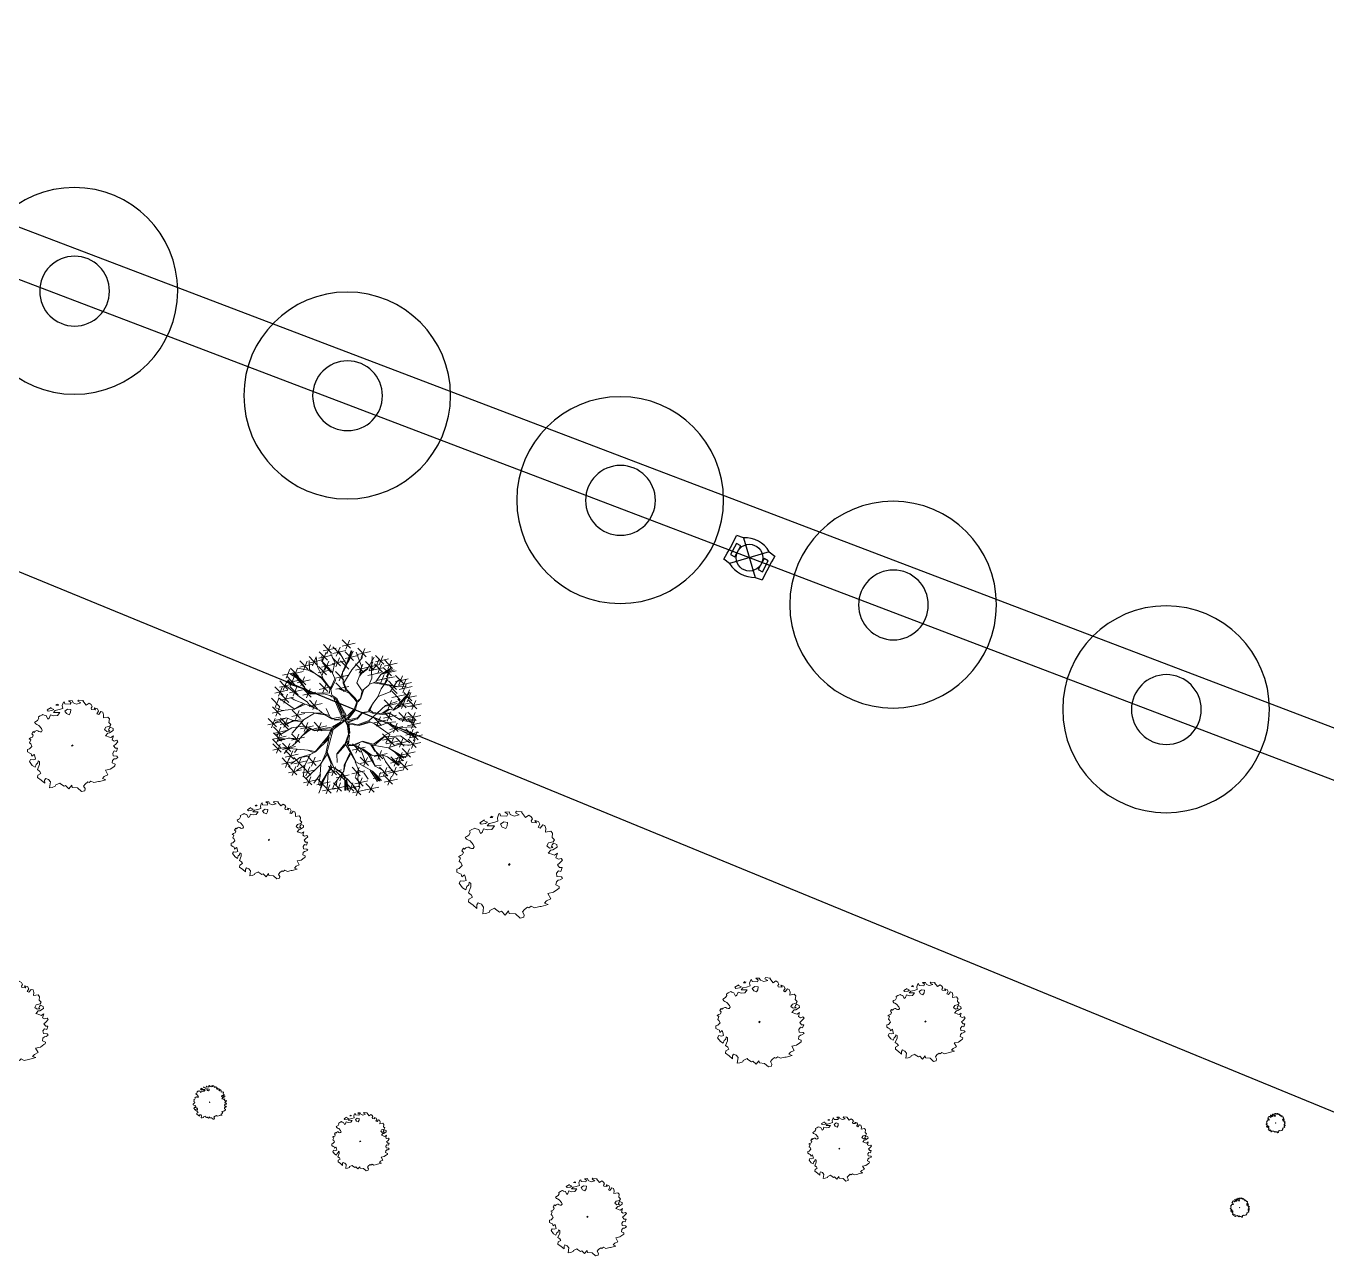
# Model space of a CAD drawing. Extents: x 2080 to 102394, y 2071 to 93424.
# Drawn here: x 80620 to 82219, y 80577 to 82092 of the extents above; entities that cross this region are included whole.
import ezdxf

# ---------------------------------------------------------------- set-up
doc = ezdxf.new("R2010")
doc.units = 0
doc.header["$LTSCALE"] = 20
doc.header["$MEASUREMENT"] = 0
for name, color, linetype in [('ELEC', 11, 'Continuous'), ('PLANTS', 3, 'Continuous'), ('proposed tree', 3, 'Continuous')]:
    doc.layers.add(name, color=color, linetype=linetype)
for name, color, linetype, lineweight in [('Mango tree', 96, 'Continuous', 5), ('NEEM TREE', 84, 'Continuous', 5), ('sappotta', 114, 'Continuous', 5), ('tree', 60, 'Continuous', 0)]:
    doc.layers.add(name, color=color, linetype=linetype, lineweight=lineweight)
doc.layers.add('patta duplicate', color=230, linetype='Continuous', plot=False)

# ---------------------------------------------------------------- blocks, each defined once
blk = doc.blocks.new('NEEM')
at = {"layer": 'sappotta', "linetype": 'Continuous'}
for p, q in [((0.003, 1.132), (-0.083, 1.127)), ((-0.083, 1.127), (-0.023, 1.083)), ((0.03, 1.077), (0.003, 1.132)), ((0.162, 1.144), (0.142, 1.112)), ((0.142, 1.112), (0.216, 1.072)), ((0.283, 1.13), (0.162, 1.144)), ((0.267, 1.123), (0.283, 1.13)), ((0.351, 1.016), (0.267, 1.123)), ((-0.517, 0.963), (-0.614, 0.901)), ((-0.614, 0.901), (-0.589, 0.87)), ((-0.589, 0.87), (-0.494, 0.884)), ((-0.521, 0.945), (-0.521, 0.945)), ((-0.449, 0.913), (-0.521, 0.945)), ((-0.494, 0.884), (-0.449, 0.913)), ((-0.415, 0.884), (-0.459, 0.839)), ((-0.459, 0.839), (-0.303, 0.837)), ((-0.32, 0.906), (-0.415, 0.884)), ((-0.359, 1.043), (-0.396, 1.016)), ((-0.396, 1.016), (-0.345, 1.011)), ((-0.303, 0.837), (-0.361, 0.762)), ((-0.345, 1.011), (-0.34, 1.039)), ((-0.23, 0.935), (-0.32, 0.906)), ((-0.213, 1.092), (-0.242, 1.007)), ((-0.242, 1.007), (-0.23, 0.935)), ((-0.191, 1.099), (-0.213, 1.092)), ((-0.177, 1.048), (-0.191, 1.099)), ((-0.043, 1.039), (-0.177, 1.048)), ((-0.108, 0.922), (-0.177, 0.872)), ((-0.177, 0.872), (-0.139, 0.809)), ((-0.027, 0.908), (-0.108, 0.922)), ((-0.067, 0.78), (-0.034, 0.839)), ((-0.023, 1.083), (-0.043, 1.039)), ((-0.034, 0.839), (-0.027, 0.908)), ((0.114, 1.043), (0.03, 1.077)), ((0.216, 1.072), (0.114, 1.043)), ((0.421, 1.063), (0.351, 1.016)), ((0.473, 1.03), (0.421, 1.063)), ((0.472, 0.942), (0.501, 0.982)), ((0.483, 0.908), (0.472, 0.942)), ((0.501, 0.982), (0.473, 1.03)), ((0.581, 0.9), (0.483, 0.908)), ((0.551, 0.95), (0.581, 0.9)), ((0.627, 0.928), (0.551, 0.95)), ((0.616, 0.806), (0.654, 0.87)), ((0.654, 0.87), (0.627, 0.928)), ((0.715, 0.86), (0.66, 0.788)), ((0.762, 0.844), (0.715, 0.86)), ((0.783, 0.779), (0.762, 0.844)), ((-0.892, 0.613), (-0.923, 0.594)), ((-0.923, 0.594), (-0.895, 0.555)), ((-0.895, 0.555), (-0.868, 0.54)), ((-0.85, 0.638), (-0.892, 0.613)), ((-0.818, 0.692), (-0.85, 0.638)), ((-0.783, 0.757), (-0.83, 0.729)), ((-0.83, 0.729), (-0.826, 0.714)), ((-0.826, 0.714), (-0.818, 0.692)), ((-0.749, 0.774), (-0.783, 0.757)), ((-0.717, 0.789), (-0.749, 0.774)), ((-0.689, 0.772), (-0.717, 0.789)), ((-0.638, 0.758), (-0.689, 0.772)), ((-0.598, 0.672), (-0.638, 0.758)), ((-0.562, 0.699), (-0.598, 0.672)), ((-0.533, 0.776), (-0.562, 0.699)), ((-0.452, 0.75), (-0.533, 0.776)), ((-0.361, 0.762), (-0.452, 0.75)), ((-0.139, 0.809), (-0.067, 0.78)), ((0.66, 0.788), (0.616, 0.806)), ((0.776, 0.704), (0.783, 0.779)), ((0.888, 0.723), (0.776, 0.704)), ((0.924, 0.679), (0.888, 0.723)), ((0.913, 0.591), (0.924, 0.679)), ((0.964, 0.541), (0.913, 0.591)), ((-0.96, 0.366), (-0.994, 0.31)), ((-0.994, 0.31), (-0.961, 0.275)), ((-0.935, 0.345), (-0.96, 0.366)), ((-0.908, 0.372), (-0.935, 0.345)), ((-0.87, 0.389), (-0.908, 0.372)), ((-0.846, 0.386), (-0.87, 0.389)), ((-0.868, 0.54), (-0.818, 0.517)), ((-0.821, 0.367), (-0.846, 0.386)), ((-0.788, 0.359), (-0.821, 0.367)), ((-0.818, 0.517), (-0.752, 0.44)), ((-0.757, 0.361), (-0.788, 0.359)), ((-0.735, 0.394), (-0.757, 0.361)), ((-0.752, 0.44), (-0.735, 0.394)), ((0.804, 0.415), (0.84, 0.475)), ((0.86, 0.367), (0.804, 0.415)), ((0.829, 0.259), (0.888, 0.326)), ((0.84, 0.475), (0.934, 0.5)), ((0.933, 0.378), (0.86, 0.367)), ((0.888, 0.326), (0.93, 0.332)), ((0.917, 0.437), (0.904, 0.404)), ((0.904, 0.404), (0.933, 0.378)), ((0.942, 0.471), (0.917, 0.437)), ((0.93, 0.332), (1.018, 0.389)), ((0.934, 0.5), (0.964, 0.541)), ((1.014, 0.439), (0.942, 0.471)), ((1.018, 0.389), (1.014, 0.439)), ((-1.023, 0.208), (-1.062, 0.182)), ((-1.062, 0.182), (-1.02, 0.162)), ((-1.02, 0.162), (-1.049, 0.084)), ((-1.049, 0.084), (-1.017, 0.059)), ((-0.978, 0.229), (-1.023, 0.208)), ((-1.017, 0.059), (-0.991, -0.002)), ((-0.961, 0.275), (-0.978, 0.229)), ((0.02, 0.041), (-0.009, 0.024)), ((-0.009, 0.024), (0, 0)), ((0, 0), (0.014, 0.011)), ((0.014, 0.011), (0.027, 0.031)), ((0.838, 0.262), (0.829, 0.259)), ((0.931, 0.228), (0.838, 0.262)), ((0.962, 0.217), (0.931, 0.228)), ((1.025, 0.259), (0.962, 0.217)), ((0.996, 0.16), (1.025, 0.259)), ((1.046, 0.129), (0.996, 0.16)), ((1.029, 0.011), (1.074, 0.049)), ((1.074, -0.047), (1.029, 0.011)), ((1.109, 0.149), (1.046, 0.129)), ((1.074, 0.049), (1.137, 0.114)), ((1.137, 0.114), (1.109, 0.149)), ((-1.097, -0.077), (-1.098, -0.14)), ((-1.098, -0.14), (-1.044, -0.173)), ((-1.048, -0.062), (-1.097, -0.077)), ((-0.991, -0.002), (-1.048, -0.062)), ((-1.044, -0.173), (-1.007, -0.185)), ((-1.007, -0.185), (-0.992, -0.244)), ((-0.992, -0.244), (-0.937, -0.198)), ((-0.937, -0.198), (-0.93, -0.213)), ((-0.93, -0.213), (-0.902, -0.318)), ((1.007, -0.166), (1.046, -0.114)), ((1.016, -0.234), (1.007, -0.166)), ((1.11, -0.243), (1.016, -0.234)), ((1.046, -0.114), (1.1, -0.129)), ((1.129, -0.047), (1.074, -0.047)), ((1.083, -0.306), (1.137, -0.273)), ((1.1, -0.129), (1.129, -0.047)), ((1.137, -0.273), (1.11, -0.243)), ((-1.025, -0.325), (-1.052, -0.378)), ((-1.052, -0.378), (-0.982, -0.471)), ((-0.953, -0.336), (-1.025, -0.325)), ((-0.982, -0.471), (-0.91, -0.516)), ((-0.902, -0.318), (-0.953, -0.336)), ((-0.91, -0.516), (-0.888, -0.446)), ((-0.888, -0.446), (-0.848, -0.411)), ((-0.803, -0.452), (-0.853, -0.576)), ((-0.848, -0.411), (-0.837, -0.355)), ((-0.837, -0.355), (-0.803, -0.383)), ((-0.803, -0.383), (-0.803, -0.452)), ((0.943, -0.565), (1.032, -0.503)), ((0.992, -0.411), (1.004, -0.349)), ((1.066, -0.443), (0.992, -0.411)), ((1.004, -0.349), (1.045, -0.311)), ((1.032, -0.503), (1.061, -0.484)), ((1.045, -0.311), (1.083, -0.306)), ((1.061, -0.484), (1.066, -0.443)), ((-0.853, -0.576), (-0.797, -0.619)), ((-0.844, -0.71), (-0.852, -0.77)), ((-0.852, -0.77), (-0.758, -0.838)), ((-0.766, -0.668), (-0.844, -0.71)), ((-0.797, -0.619), (-0.766, -0.668)), ((-0.676, -0.836), (-0.649, -0.791)), ((-0.649, -0.791), (-0.582, -0.82)), ((-0.582, -0.82), (-0.534, -0.881)), ((0.751, -0.797), (0.797, -0.747)), ((0.834, -0.828), (0.751, -0.797)), ((0.797, -0.747), (0.887, -0.704)), ((0.826, -0.591), (0.943, -0.565)), ((0.887, -0.704), (0.826, -0.591)), ((-0.758, -0.838), (-0.675, -0.912)), ((-0.675, -0.912), (-0.676, -0.836)), ((-0.534, -0.881), (-0.554, -1.025)), ((-0.554, -1.025), (-0.486, -1.015)), ((-0.486, -1.015), (-0.413, -0.988)), ((-0.413, -0.988), (-0.401, -0.955)), ((-0.401, -0.955), (-0.302, -0.907)), ((-0.302, -0.907), (-0.286, -0.926)), ((-0.286, -0.926), (-0.197, -0.986)), ((-0.197, -0.986), (-0.157, -0.969)), ((-0.157, -0.969), (-0.078, -1.049)), ((-0.078, -1.049), (-0.006, -0.96)), ((-0.006, -0.96), (0.006, -1.017)), ((0.006, -1.017), (0.139, -1.026)), ((0.139, -1.026), (0.236, -1.115)), ((0.236, -1.115), (0.314, -1.096)), ((0.287, -0.982), (0.327, -0.932)), ((0.324, -1.046), (0.287, -0.982)), ((0.314, -1.096), (0.324, -1.046)), ((0.327, -0.932), (0.391, -0.879)), ((0.391, -0.879), (0.423, -0.897)), ((0.423, -0.897), (0.47, -0.86)), ((0.47, -0.86), (0.543, -0.896)), ((0.543, -0.896), (0.652, -0.871)), ((0.652, -0.871), (0.68, -0.867)), ((0.68, -0.867), (0.834, -0.828))]:
    blk.add_line(p, q, dxfattribs=at)
blk = doc.blocks.new('TREE')
at = {"layer": 'tree', "linetype": 'ByBlock'}
for p, q in [((-0.329, 0.492), (-0.314, 0.599)), ((-0.306, 0.575), (-0.22, 0.6)), ((-0.273, 0.545), (-0.259, 0.653)), ((-0.207, 0.433), (-0.217, 0.605)), ((-0.205, 0.66), (-0.11, 0.584)), ((-0.205, 0.617), (-0.119, 0.642)), ((-0.191, 0.507), (-0.177, 0.615)), ((-0.172, 0.588), (-0.158, 0.695)), ((-0.135, 0.66), (-0.04, 0.584)), ((-0.135, 0.617), (-0.049, 0.642)), ((-0.103, 0.588), (-0.088, 0.695)), ((-0.089, 0.461), (-0.087, 0.635)), ((-0.063, 0.631), (0.032, 0.555)), ((-0.063, 0.588), (0.023, 0.613)), ((-0.055, 0.643), (-0.052, 0.59)), ((-0.047, 0.644), (-0.047, 0.611)), ((-0.042, 0.6), (-0.035, 0.643)), ((-0.005, 0.464), (-0.042, 0.6)), ((-0.033, 0.707), (0.062, 0.63)), ((-0.033, 0.664), (0.053, 0.689)), ((-0.03, 0.559), (-0.016, 0.666)), ((0.017, 0.613), (0.103, 0.638)), ((0.018, 0.656), (0.113, 0.579)), ((0.029, 0.592), (0.023, 0.645)), ((0.035, 0.641), (0.033, 0.588)), ((0.044, 0.637), (0.039, 0.586)), ((0.05, 0.583), (0.064, 0.691)), ((0.15, 0.552), (0.105, 0.639)), ((0.123, 0.629), (0.219, 0.552)), ((0.123, 0.586), (0.209, 0.611)), ((0.156, 0.556), (0.17, 0.664)), ((0.163, 0.545), (0.224, 0.6)), ((0.238, 0.515), (0.252, 0.622)), ((-0.47, 0.529), (-0.375, 0.452)), ((-0.47, 0.486), (-0.384, 0.511)), ((-0.468, 0.369), (-0.453, 0.476)), ((-0.437, 0.456), (-0.423, 0.564)), ((-0.314, 0.437), (-0.412, 0.488)), ((-0.314, 0.437), (-0.398, 0.504)), ((-0.365, 0.37), (-0.351, 0.477)), ((-0.362, 0.522), (-0.276, 0.546)), ((-0.361, 0.564), (-0.266, 0.488)), ((-0.29, 0.511), (-0.303, 0.57)), ((-0.206, 0.427), (-0.29, 0.511)), ((-0.224, 0.58), (-0.128, 0.503)), ((-0.224, 0.537), (-0.138, 0.562)), ((-0.14, 0.483), (-0.144, 0.522)), ((-0.112, 0.385), (-0.14, 0.483)), ((-0.118, 0.513), (-0.032, 0.538)), ((-0.117, 0.556), (-0.022, 0.479)), ((-0.085, 0.483), (-0.071, 0.591)), ((-0.052, 0.59), (-0.011, 0.48)), ((-0.026, 0.376), (-0.012, 0.483)), ((-0.003, 0.515), (0.083, 0.54)), ((-0.002, 0.558), (0.093, 0.481)), ((0.001, 0.473), (0.029, 0.592)), ((0.039, 0.586), (0.006, 0.477)), ((0.03, 0.485), (0.044, 0.593)), ((0.177, 0.413), (0.15, 0.552)), ((0.169, 0.409), (0.163, 0.545)), ((0.181, 0.406), (0.226, 0.503)), ((0.205, 0.587), (0.301, 0.511)), ((0.205, 0.544), (0.291, 0.569)), ((0.221, 0.392), (0.235, 0.5)), ((0.226, 0.503), (0.287, 0.569)), ((0.265, 0.373), (0.282, 0.487)), ((0.274, 0.368), (0.285, 0.482)), ((0.279, 0.402), (0.293, 0.509)), ((0.282, 0.487), (0.332, 0.535)), ((0.297, 0.5), (0.383, 0.525)), ((0.298, 0.543), (0.393, 0.466)), ((0.33, 0.47), (0.344, 0.578)), ((0.357, 0.405), (0.397, 0.482)), ((0.373, 0.553), (0.468, 0.477)), ((0.373, 0.511), (0.459, 0.535)), ((0.405, 0.481), (0.42, 0.589)), ((0.442, 0.399), (0.456, 0.507)), ((0.547, 0.373), (0.561, 0.48)), ((-0.591, 0.277), (-0.577, 0.385)), ((-0.561, 0.308), (-0.547, 0.415)), ((-0.543, 0.367), (-0.457, 0.391)), ((-0.542, 0.409), (-0.447, 0.333)), ((-0.449, 0.308), (-0.531, 0.364)), ((-0.48, 0.328), (-0.524, 0.371)), ((-0.475, 0.329), (-0.514, 0.378)), ((-0.51, 0.337), (-0.496, 0.444)), ((-0.501, 0.398), (-0.415, 0.423)), ((-0.5, 0.441), (-0.405, 0.364)), ((-0.452, 0.377), (-0.492, 0.415)), ((-0.354, 0.341), (-0.452, 0.377)), ((-0.398, 0.399), (-0.312, 0.424)), ((-0.397, 0.442), (-0.302, 0.366)), ((-0.388, 0.355), (-0.374, 0.462)), ((-0.295, 0.373), (-0.384, 0.406)), ((-0.295, 0.371), (-0.314, 0.437)), ((-0.252, 0.302), (-0.298, 0.373)), ((-0.233, 0.303), (-0.295, 0.371)), ((-0.274, 0.404), (-0.179, 0.328)), ((-0.274, 0.361), (-0.188, 0.386)), ((-0.241, 0.332), (-0.227, 0.439)), ((-0.12, 0.397), (-0.213, 0.432)), ((-0.108, 0.377), (-0.206, 0.427)), ((-0.123, 0.268), (-0.192, 0.36)), ((-0.075, 0.245), (-0.108, 0.377)), ((-0.095, 0.334), (-0.081, 0.379)), ((-0.081, 0.379), (-0.089, 0.461)), ((-0.073, 0.265), (-0.058, 0.372)), ((-0.059, 0.448), (0.036, 0.372)), ((-0.059, 0.406), (0.027, 0.43)), ((-0.009, 0.399), (-0.005, 0.464)), ((0.069, 0.306), (-0.009, 0.399)), ((0, 0.398), (0.001, 0.473)), ((0.07, 0.32), (0, 0.398)), ((0.075, 0.363), (0.171, 0.286)), ((0.108, 0.29), (0.122, 0.398)), ((0.141, 0.293), (0.169, 0.409)), ((0.143, 0.282), (0.177, 0.413)), ((0.188, 0.422), (0.274, 0.447)), ((0.189, 0.465), (0.284, 0.388)), ((0.235, 0.3), (0.267, 0.359)), ((0.246, 0.432), (0.332, 0.456)), ((0.247, 0.474), (0.342, 0.398)), ((0.267, 0.359), (0.357, 0.405)), ((0.331, 0.373), (0.417, 0.398)), ((0.332, 0.416), (0.427, 0.34)), ((0.364, 0.344), (0.378, 0.451)), ((0.387, 0.266), (0.402, 0.373)), ((0.409, 0.429), (0.495, 0.453)), ((0.41, 0.471), (0.505, 0.395)), ((0.411, 0.316), (0.458, 0.439)), ((0.412, 0.313), (0.536, 0.357)), ((0.477, 0.283), (0.491, 0.39)), ((0.514, 0.402), (0.6, 0.427)), ((0.515, 0.445), (0.61, 0.369)), ((-0.641, 0.132), (-0.626, 0.239)), ((-0.624, 0.307), (-0.538, 0.332)), ((-0.623, 0.35), (-0.528, 0.273)), ((-0.509, 0.25), (-0.584, 0.249)), ((-0.568, 0.149), (-0.554, 0.256)), ((-0.565, 0.242), (-0.479, 0.267)), ((-0.564, 0.285), (-0.469, 0.209)), ((-0.478, 0.18), (-0.563, 0.306)), ((-0.532, 0.213), (-0.518, 0.32)), ((-0.476, 0.233), (-0.509, 0.25)), ((-0.39, 0.223), (-0.449, 0.308)), ((-0.447, 0.273), (-0.351, 0.196)), ((-0.447, 0.23), (-0.361, 0.255)), ((-0.407, 0.225), (-0.445, 0.305)), ((-0.414, 0.2), (-0.4, 0.308)), ((-0.235, 0.3), (-0.39, 0.307)), ((-0.284, 0.274), (-0.354, 0.341)), ((-0.312, 0.273), (-0.217, 0.196)), ((-0.312, 0.23), (-0.227, 0.255)), ((-0.26, 0.236), (-0.284, 0.274)), ((-0.28, 0.2), (-0.265, 0.308)), ((-0.122, 0.26), (-0.233, 0.303)), ((-0.08, 0.211), (-0.122, 0.263)), ((-0.075, 0.181), (-0.122, 0.26)), ((-0.106, 0.295), (-0.02, 0.319)), ((-0.105, 0.337), (-0.01, 0.261)), ((-0.083, 0.292), (-0.09, 0.349)), ((-0.077, 0.189), (-0.075, 0.245)), ((0.092, 0.251), (0.069, 0.306)), ((0.106, 0.27), (0.07, 0.32)), ((0.075, 0.32), (0.161, 0.345)), ((0.097, 0.224), (0.092, 0.251)), ((0.106, 0.267), (0.141, 0.293)), ((0.106, 0.239), (0.143, 0.282)), ((0.111, 0.187), (0.106, 0.239)), ((0.146, 0.28), (0.235, 0.3)), ((0.233, 0.311), (0.147, 0.288)), ((0.171, 0.245), (0.266, 0.168)), ((0.203, 0.172), (0.217, 0.28)), ((0.249, 0.312), (0.344, 0.236)), ((0.249, 0.269), (0.335, 0.294)), ((0.258, 0.229), (0.331, 0.294)), ((0.264, 0.224), (0.401, 0.242)), ((0.282, 0.24), (0.296, 0.347)), ((0.331, 0.294), (0.411, 0.316)), ((0.343, 0.291), (0.426, 0.31)), ((0.401, 0.242), (0.545, 0.235)), ((0.426, 0.31), (0.537, 0.349)), ((0.542, 0.338), (0.432, 0.308)), ((0.444, 0.355), (0.539, 0.278)), ((0.444, 0.312), (0.53, 0.337)), ((0.451, 0.141), (0.465, 0.248)), ((0.482, 0.194), (0.552, 0.312)), ((0.543, 0.287), (0.638, 0.21)), ((0.543, 0.244), (0.629, 0.269)), ((0.545, 0.235), (0.583, 0.261)), ((0.576, 0.214), (0.59, 0.322)), ((-0.674, 0.161), (-0.588, 0.186)), ((-0.673, 0.204), (-0.578, 0.127)), ((-0.663, 0.037), (-0.649, 0.145)), ((-0.52, 0.114), (-0.622, 0.141)), ((-0.602, 0.121), (-0.507, 0.045)), ((-0.601, 0.221), (-0.506, 0.145)), ((-0.601, 0.179), (-0.515, 0.203)), ((-0.57, 0.049), (-0.556, 0.156)), ((-0.481, 0.182), (-0.517, 0.182)), ((-0.422, 0.097), (-0.478, 0.18)), ((-0.395, 0.219), (-0.476, 0.233)), ((-0.299, 0.218), (-0.39, 0.223)), ((-0.26, 0.197), (-0.339, 0.217)), ((-0.262, 0.214), (-0.299, 0.218)), ((-0.248, 0.16), (-0.262, 0.214)), ((-0.243, 0.166), (-0.26, 0.236)), ((-0.156, 0.05), (-0.248, 0.16)), ((-0.128, 0.063), (-0.243, 0.166)), ((-0.236, 0.178), (-0.14, 0.101)), ((-0.236, 0.135), (-0.15, 0.16)), ((-0.141, 0.058), (-0.223, 0.145)), ((-0.203, 0.106), (-0.189, 0.213)), ((-0.062, 0.105), (-0.077, 0.189)), ((-0.055, 0.145), (-0.076, 0.201)), ((-0.061, 0.128), (-0.023, 0.204)), ((-0.056, 0.1), (-0.061, 0.128)), ((0.002, 0.037), (0.098, 0.216)), ((0.016, 0.04), (0.088, 0.177)), ((0.088, 0.177), (0.038, 0.06)), ((0.099, 0.176), (0.043, 0.047)), ((0.044, 0.025), (0.111, 0.187)), ((0.098, 0.216), (0.099, 0.176)), ((0.219, 0.164), (0.188, 0.228)), ((0.188, 0.228), (0.219, 0.13)), ((0.21, 0.064), (0.221, 0.147)), ((0.217, 0.054), (0.23, 0.163)), ((0.219, 0.161), (0.256, 0.226)), ((0.23, 0.163), (0.264, 0.224)), ((0.311, 0.048), (0.336, 0.133)), ((0.336, 0.133), (0.424, 0.159)), ((0.403, 0.15), (0.428, 0.151)), ((0.418, 0.213), (0.513, 0.137)), ((0.418, 0.17), (0.504, 0.195)), ((0.424, 0.159), (0.482, 0.194)), ((0.424, 0.159), (0.503, 0.136)), ((0.428, 0.151), (0.498, 0.132)), ((0.492, 0.113), (0.578, 0.138)), ((0.493, 0.156), (0.588, 0.079)), ((0.503, 0.136), (0.618, 0.152)), ((0.507, 0.097), (0.612, 0.171)), ((0.525, 0.083), (0.539, 0.191)), ((0.624, 0.045), (0.638, 0.152)), ((-0.696, 0.067), (-0.61, 0.091)), ((-0.695, 0.109), (-0.6, 0.033)), ((-0.551, 0.034), (-0.643, -0.019)), ((-0.554, 0.036), (-0.634, 0.064)), ((-0.617, 0.009), (-0.522, -0.068)), ((-0.603, 0.078), (-0.517, 0.103)), ((-0.585, -0.064), (-0.571, 0.044)), ((-0.443, 0.057), (-0.551, 0.034)), ((-0.459, 0.055), (-0.523, 0.114)), ((-0.444, 0.06), (-0.52, 0.114)), ((-0.518, 0.024), (-0.423, -0.053)), ((-0.518, -0.019), (-0.433, 0.006)), ((-0.486, -0.048), (-0.471, 0.059)), ((-0.4, 0.037), (-0.443, 0.057)), ((-0.41, 0.046), (-0.425, 0.1)), ((-0.393, 0.041), (-0.422, 0.097)), ((-0.207, 0.033), (-0.4, 0.037)), ((-0.228, 0.012), (-0.389, 0.033)), ((-0.21, 0.018), (-0.329, -0.041)), ((-0.132, 0.037), (-0.324, -0.049)), ((-0.214, 0.023), (-0.282, 0.029)), ((-0.201, 0.034), (-0.21, 0.018)), ((-0.127, 0.055), (-0.201, 0.034)), ((-0.126, 0.049), (-0.197, 0.023)), ((0, 0), (-0.132, 0.037)), ((0, 0), (-0.126, 0.049)), ((-0.038, 0.025), (-0.118, 0.056)), ((-0.042, 0.069), (-0.062, 0.105)), ((-0.013, 0.029), (-0.058, 0.078)), ((0.006, 0.047), (-0.056, 0.1)), ((-0.003, 0.034), (-0.042, 0.069)), ((-0.005, 0.03), (-0.038, 0.025)), ((0, 0.003), (-0.026, -0.046)), ((-0.019, 0.017), (-0.002, 0.014)), ((0, 0.003), (-0.014, -0.047)), ((0.04, 0.032), (-0.005, 0.03)), ((-0.002, 0.014), (0.04, 0.032)), ((0, 0), (0.044, 0.025)), ((0, 0), (0.091, -0.073)), ((0, 0), (0.139, -0.009)), ((0.043, 0.047), (0.016, 0.04)), ((0.046, 0.011), (0.134, 0.001)), ((0.134, 0.001), (0.198, 0.023)), ((0.139, -0.009), (0.204, 0.018)), ((0.198, 0.023), (0.21, 0.064)), ((0.204, 0.018), (0.217, 0.054)), ((0.208, 0.013), (0.249, 0.015)), ((0.214, 0.023), (0.246, 0.017)), ((0.246, 0.017), (0.311, 0.048)), ((0.249, 0.015), (0.323, 0.041)), ((0.317, 0.046), (0.389, 0.033)), ((0.389, 0.033), (0.456, 0.05)), ((0.394, 0.036), (0.45, 0.001)), ((0.539, -0.18), (0.432, 0.012)), ((0.45, 0.001), (0.533, 0.007)), ((0.453, 0.094), (0.548, 0.017)), ((0.456, 0.05), (0.507, 0.095)), ((0.466, 0.002), (0.561, -0.075)), ((0.496, 0.109), (0.591, 0.032)), ((0.507, 0.095), (0.572, 0.089)), ((0.525, 0.036), (0.611, 0.061)), ((0.533, 0.007), (0.64, -0.062)), ((0.536, 0.007), (0.638, -0.031)), ((0.558, 0.007), (0.572, 0.114)), ((0.572, 0.089), (0.628, 0.107)), ((0.582, -0.077), (0.597, 0.031)), ((0.591, 0.075), (0.677, 0.099)), ((0.592, 0.117), (0.687, 0.041)), ((0.61, -0.014), (0.696, 0.011)), ((0.611, 0.029), (0.706, -0.047)), ((0.643, -0.043), (0.657, 0.064)), ((-0.682, -0.055), (-0.587, -0.131)), ((-0.682, -0.098), (-0.597, -0.073)), ((-0.65, -0.127), (-0.635, -0.02)), ((-0.454, -0.073), (-0.64, -0.051)), ((-0.618, -0.034), (-0.532, -0.009)), ((-0.454, -0.076), (-0.529, -0.128)), ((-0.334, -0.044), (-0.454, -0.076)), ((-0.342, -0.062), (-0.452, -0.073)), ((-0.324, -0.049), (-0.4, -0.184)), ((-0.329, -0.041), (-0.387, -0.146)), ((-0.078, -0.099), (-0.163, -0.13)), ((-0.069, -0.103), (-0.158, -0.138)), ((-0.149, -0.159), (-0.079, -0.113)), ((-0.026, -0.046), (-0.078, -0.099)), ((-0.014, -0.047), (-0.069, -0.103)), ((0.004, -0.038), (-0.063, -0.105)), ((0.079, -0.072), (-0.003, -0.031)), ((-0.003, -0.05), (0.044, -0.129)), ((0, -0.016), (0.079, -0.072)), ((0.007, -0.04), (0.046, -0.126)), ((0.022, -0.012), (0.134, -0.013)), ((0.129, -0.165), (0.041, -0.112)), ((0.078, -0.078), (0.151, -0.08)), ((0.091, -0.073), (0.155, -0.074)), ((0.151, -0.08), (0.196, -0.117)), ((0.155, -0.074), (0.169, -0.091)), ((0.169, -0.091), (0.199, -0.117)), ((0.199, -0.117), (0.211, -0.159)), ((0.2, -0.122), (0.28, -0.1)), ((0.291, -0.098), (0.201, -0.111)), ((0.28, -0.1), (0.361, -0.1)), ((0.355, -0.099), (0.432, -0.075)), ((0.361, -0.1), (0.461, -0.159)), ((0.432, -0.075), (0.535, -0.071)), ((0.451, -0.001), (0.547, -0.192)), ((0.466, -0.041), (0.552, -0.016)), ((0.488, -0.218), (0.503, -0.11)), ((0.498, -0.069), (0.584, -0.044)), ((0.499, -0.026), (0.594, -0.103)), ((0.514, -0.191), (0.529, -0.084)), ((0.55, -0.004), (0.645, -0.081)), ((0.55, -0.047), (0.636, -0.022)), ((0.634, -0.043), (0.557, -0.003)), ((0.595, -0.21), (0.609, -0.103)), ((-0.669, -0.223), (-0.583, -0.198)), ((-0.529, -0.128), (-0.626, -0.133)), ((-0.621, -0.164), (-0.525, -0.241)), ((-0.621, -0.207), (-0.535, -0.182)), ((-0.526, -0.13), (-0.611, -0.175)), ((-0.455, -0.168), (-0.611, -0.187)), ((-0.607, -0.197), (-0.556, -0.183)), ((-0.553, -0.188), (-0.605, -0.205)), ((-0.599, -0.312), (-0.585, -0.204)), ((-0.588, -0.237), (-0.574, -0.129)), ((-0.468, -0.173), (-0.583, -0.255)), ((-0.477, -0.172), (-0.553, -0.188)), ((-0.407, -0.172), (-0.477, -0.172)), ((-0.469, -0.176), (-0.374, -0.253)), ((-0.469, -0.219), (-0.384, -0.194)), ((-0.387, -0.146), (-0.455, -0.168)), ((-0.437, -0.248), (-0.422, -0.141)), ((-0.428, -0.333), (-0.414, -0.225)), ((-0.417, -0.165), (-0.398, -0.159)), ((-0.407, -0.172), (-0.4, -0.227)), ((-0.4, -0.184), (-0.39, -0.275)), ((-0.4, -0.227), (-0.395, -0.276)), ((-0.285, -0.131), (-0.347, -0.181)), ((-0.206, -0.219), (-0.325, -0.247)), ((-0.303, -0.243), (-0.21, -0.231)), ((-0.171, -0.129), (-0.285, -0.131)), ((-0.172, -0.14), (-0.282, -0.134)), ((-0.188, -0.191), (-0.235, -0.311)), ((-0.161, -0.155), (-0.227, -0.298)), ((-0.163, -0.13), (-0.188, -0.191)), ((-0.172, -0.262), (-0.086, -0.237)), ((-0.171, -0.219), (-0.076, -0.295)), ((-0.133, -0.136), (-0.161, -0.155)), ((-0.16, -0.164), (-0.132, -0.198)), ((-0.149, -0.159), (-0.133, -0.192)), ((-0.139, -0.291), (-0.125, -0.184)), ((-0.133, -0.192), (-0.055, -0.238)), ((-0.132, -0.198), (-0.107, -0.275)), ((-0.127, -0.208), (-0.055, -0.238)), ((-0.117, -0.218), (-0.106, -0.28)), ((-0.055, -0.238), (-0.018, -0.338)), ((0.044, -0.129), (0.133, -0.189)), ((0.046, -0.126), (0.13, -0.176)), ((0.13, -0.176), (0.158, -0.274)), ((0.132, -0.17), (0.336, -0.203)), ((0.14, -0.213), (0.235, -0.29)), ((0.14, -0.256), (0.226, -0.231)), ((0.145, -0.229), (0.153, -0.393)), ((0.172, -0.286), (0.187, -0.178)), ((0.211, -0.159), (0.258, -0.235)), ((0.216, -0.119), (0.216, -0.153)), ((0.216, -0.153), (0.259, -0.224)), ((0.258, -0.235), (0.307, -0.28)), ((0.259, -0.224), (0.326, -0.243)), ((0.268, -0.332), (0.282, -0.224)), ((0.309, -0.274), (0.269, -0.233)), ((0.269, -0.233), (0.328, -0.252)), ((0.322, -0.241), (0.408, -0.216)), ((0.323, -0.198), (0.418, -0.275)), ((0.336, -0.203), (0.433, -0.262)), ((0.355, -0.27), (0.37, -0.163)), ((0.429, -0.202), (0.524, -0.279)), ((0.461, -0.159), (0.582, -0.147)), ((0.461, -0.275), (0.475, -0.167)), ((0.528, -0.209), (0.623, -0.285)), ((0.528, -0.252), (0.613, -0.227)), ((0.547, -0.192), (0.592, -0.243)), ((0.554, -0.182), (0.649, -0.259)), ((0.554, -0.225), (0.639, -0.2)), ((0.562, -0.138), (0.658, -0.214)), ((0.562, -0.181), (0.648, -0.156)), ((0.582, -0.147), (0.612, -0.162)), ((-0.632, -0.239), (-0.536, -0.316)), ((-0.632, -0.282), (-0.546, -0.257)), ((-0.506, -0.281), (-0.565, -0.299)), ((-0.558, -0.304), (-0.462, -0.38)), ((-0.558, -0.347), (-0.472, -0.322)), ((-0.525, -0.376), (-0.511, -0.269)), ((-0.478, -0.282), (-0.508, -0.303)), ((-0.37, -0.277), (-0.506, -0.281)), ((-0.417, -0.327), (-0.504, -0.395)), ((-0.423, -0.345), (-0.497, -0.402)), ((-0.484, -0.411), (-0.423, -0.345)), ((-0.409, -0.34), (-0.482, -0.422)), ((-0.461, -0.26), (-0.365, -0.337)), ((-0.461, -0.303), (-0.375, -0.278)), ((-0.404, -0.341), (-0.422, -0.465)), ((-0.395, -0.276), (-0.417, -0.327)), ((-0.39, -0.275), (-0.409, -0.34)), ((-0.37, -0.277), (-0.303, -0.243)), ((-0.325, -0.247), (-0.37, -0.277)), ((-0.342, -0.35), (-0.247, -0.426)), ((-0.309, -0.422), (-0.295, -0.315)), ((-0.239, -0.305), (-0.279, -0.382)), ((-0.235, -0.311), (-0.207, -0.482)), ((-0.222, -0.35), (-0.127, -0.426)), ((-0.19, -0.422), (-0.175, -0.315)), ((-0.114, -0.27), (-0.177, -0.373)), ((-0.107, -0.275), (-0.112, -0.359)), ((-0.11, -0.295), (-0.106, -0.381)), ((-0.102, -0.288), (-0.096, -0.39)), ((-0.019, -0.332), (-0.084, -0.48)), ((-0.011, -0.334), (-0.049, -0.242)), ((-0.049, -0.39), (-0.027, -0.322)), ((-0.018, -0.338), (0.05, -0.461)), ((-0.008, -0.336), (0.113, -0.369)), ((-0.008, -0.35), (0.116, -0.374)), ((0.103, -0.45), (0.117, -0.343)), ((0.158, -0.274), (0.224, -0.316)), ((0.224, -0.316), (0.223, -0.378)), ((0.224, -0.442), (0.238, -0.335)), ((0.226, -0.313), (0.278, -0.369)), ((0.235, -0.259), (0.331, -0.336)), ((0.235, -0.302), (0.321, -0.277)), ((0.307, -0.28), (0.318, -0.39)), ((0.326, -0.243), (0.348, -0.287)), ((0.348, -0.287), (0.422, -0.314)), ((0.35, -0.281), (0.568, -0.298)), ((0.35, -0.446), (0.364, -0.339)), ((0.392, -0.3), (0.558, -0.305)), ((0.405, -0.334), (0.491, -0.309)), ((0.406, -0.291), (0.501, -0.368)), ((0.422, -0.314), (0.489, -0.409)), ((0.438, -0.363), (0.453, -0.256)), ((0.488, -0.336), (0.574, -0.311)), ((0.489, -0.293), (0.584, -0.369)), ((0.492, -0.444), (0.506, -0.337)), ((0.5, -0.309), (0.586, -0.284)), ((0.521, -0.365), (0.535, -0.258)), ((-0.488, -0.392), (-0.392, -0.468)), ((-0.488, -0.435), (-0.402, -0.41)), ((-0.474, -0.464), (-0.379, -0.54)), ((-0.455, -0.464), (-0.441, -0.357)), ((-0.442, -0.536), (-0.428, -0.429)), ((-0.399, -0.472), (-0.313, -0.447)), ((-0.398, -0.429), (-0.303, -0.505)), ((-0.343, -0.421), (-0.396, -0.488)), ((-0.366, -0.501), (-0.351, -0.394)), ((-0.279, -0.382), (-0.343, -0.421)), ((-0.342, -0.393), (-0.256, -0.368)), ((-0.268, -0.436), (-0.288, -0.496)), ((-0.276, -0.387), (-0.268, -0.436)), ((-0.213, -0.463), (-0.252, -0.579)), ((-0.222, -0.392), (-0.137, -0.368)), ((-0.112, -0.359), (-0.155, -0.473)), ((-0.155, -0.473), (-0.142, -0.549)), ((-0.106, -0.381), (-0.152, -0.472)), ((-0.152, -0.475), (-0.115, -0.511)), ((-0.096, -0.39), (-0.033, -0.466)), ((-0.092, -0.455), (-0.006, -0.43)), ((-0.091, -0.412), (0.004, -0.489)), ((-0.034, -0.463), (-0.063, -0.521)), ((-0.059, -0.485), (-0.045, -0.377)), ((-0.033, -0.466), (-0.018, -0.508)), ((0.05, -0.461), (0.132, -0.517)), ((0.051, -0.469), (0.065, -0.634)), ((0.068, -0.426), (0.164, -0.502)), ((0.068, -0.469), (0.154, -0.444)), ((0.07, -0.421), (0.156, -0.396)), ((0.071, -0.378), (0.166, -0.455)), ((0.101, -0.498), (0.115, -0.391)), ((0.113, -0.369), (0.15, -0.424)), ((0.118, -0.365), (0.26, -0.428)), ((0.15, -0.424), (0.207, -0.482)), ((0.153, -0.568), (0.167, -0.461)), ((0.191, -0.413), (0.277, -0.388)), ((0.192, -0.37), (0.287, -0.447)), ((0.223, -0.378), (0.261, -0.503)), ((0.247, -0.45), (0.265, -0.545)), ((0.26, -0.428), (0.35, -0.533)), ((0.317, -0.417), (0.403, -0.392)), ((0.318, -0.374), (0.413, -0.451)), ((0.318, -0.39), (0.376, -0.506)), ((0.401, -0.488), (0.324, -0.398)), ((0.352, -0.548), (0.366, -0.441)), ((0.391, -0.495), (0.362, -0.453)), ((0.362, -0.453), (0.382, -0.505)), ((0.371, -0.479), (0.457, -0.454)), ((0.372, -0.436), (0.467, -0.513)), ((0.404, -0.509), (0.418, -0.401)), ((0.459, -0.372), (0.554, -0.449)), ((0.459, -0.415), (0.545, -0.39)), ((-0.475, -0.506), (-0.389, -0.482)), ((-0.38, -0.584), (-0.294, -0.559)), ((-0.379, -0.541), (-0.284, -0.618)), ((-0.347, -0.614), (-0.333, -0.506)), ((-0.255, -0.573), (-0.169, -0.548)), ((-0.254, -0.53), (-0.159, -0.607)), ((-0.209, -0.482), (-0.24, -0.585)), ((-0.207, -0.482), (-0.235, -0.596)), ((-0.222, -0.602), (-0.208, -0.495)), ((-0.185, -0.589), (-0.099, -0.564)), ((-0.184, -0.546), (-0.089, -0.622)), ((-0.142, -0.549), (-0.158, -0.619)), ((-0.152, -0.618), (-0.138, -0.511)), ((-0.096, -0.683), (-0.081, -0.576)), ((-0.063, -0.521), (-0.092, -0.63)), ((-0.046, -0.61), (0.04, -0.585)), ((-0.045, -0.567), (0.05, -0.644)), ((-0.018, -0.508), (-0.018, -0.637)), ((-0.017, -0.547), (0.01, -0.641)), ((-0.013, -0.64), (0.001, -0.532)), ((-0.002, -0.637), (-0.013, -0.583)), ((0.01, -0.616), (0.096, -0.591)), ((0.011, -0.573), (0.106, -0.649)), ((0.043, -0.645), (0.057, -0.538)), ((0.074, -0.635), (0.052, -0.477)), ((0.11, -0.674), (0.125, -0.567)), ((0.12, -0.496), (0.216, -0.573)), ((0.12, -0.539), (0.206, -0.514)), ((0.132, -0.517), (0.198, -0.609)), ((0.178, -0.59), (0.274, -0.666)), ((0.207, -0.482), (0.209, -0.59)), ((0.211, -0.662), (0.225, -0.555)), ((0.239, -0.56), (0.325, -0.535)), ((0.24, -0.517), (0.335, -0.593)), ((0.244, -0.559), (0.339, -0.635)), ((0.244, -0.602), (0.33, -0.577)), ((0.261, -0.503), (0.292, -0.568)), ((0.266, -0.53), (0.284, -0.575)), ((0.272, -0.589), (0.286, -0.482)), ((0.277, -0.631), (0.291, -0.524)), ((0.319, -0.476), (0.415, -0.553)), ((0.319, -0.519), (0.405, -0.494)), ((-0.219, -0.63), (-0.123, -0.707)), ((-0.219, -0.673), (-0.133, -0.648)), ((-0.186, -0.702), (-0.172, -0.595)), ((-0.128, -0.611), (-0.033, -0.688)), ((-0.128, -0.654), (-0.043, -0.629)), ((-0.029, -0.656), (0.067, -0.732)), ((-0.029, -0.698), (0.057, -0.674)), ((0.004, -0.728), (0.018, -0.621)), ((0.077, -0.644), (0.163, -0.62)), ((0.078, -0.602), (0.173, -0.678)), ((0.178, -0.633), (0.264, -0.608))]:
    blk.add_line(p, q, dxfattribs=at)
blk = doc.blocks.new('A$C35AE5E1D')
at = {"layer": 'PLANTS', "linetype": 'Continuous', "ltscale": 0.5}
for centre, radius in [((-0.5, 0), 127.1), ((0, 0), 42.9)]:
    blk.add_circle(centre, radius, dxfattribs=at)
blk = doc.blocks.new('A$C74600891')
at = {"layer": 'ELEC', "linetype": 'Continuous', "ltscale": 0.5}
for p, q in [((27.7, 56.4), (34.5, 62.2)), ((27.7, 56.4), (32, 5.8)), ((4.5, 28.9), (55.2, 33.2)), ((55.2, 33.2), (59.7, 40.9)), ((4.5, 28.9), (0, 21.3)), ((32, 5.8), (25.3, 0))]:
    blk.add_line(p, q, dxfattribs=at)
for points in [[(50, 43.1), (38.3, 53), (34.6, 48.5), (46.3, 38.7)], [(9.7, 19.1), (21.4, 9.2), (25.2, 13.7), (13.5, 23.5)]]:
    blk.add_lwpolyline(points, close=True, dxfattribs=at)
blk.add_circle((29.9, 31.1), 16.4, dxfattribs=at)
for centre, radius, start, end in [((38.6, 23.7), 34.5, 108.3904, 171.2866), ((398.5, 467.9), 545.1, 228.1009, 231.5761), ((19.2, 40.1), 36.7, 290.4655, 349.2115), ((-338.8, -405.8), 545.1, 48.1009, 51.5761)]:
    blk.add_arc(centre, radius, start, end, dxfattribs=at)

msp = doc.modelspace()

# ---------------------------------------------------------------- linework, layer by layer
at = {"linetype": 'Continuous', "ltscale": 0.5}
for p, q in [((77729.596, 82942.505), (83421.037, 80775.201)), ((77708.244, 82886.433), (82898.607, 80909.94))]:
    msp.add_line(p, q, dxfattribs=at)
at = {"layer": 'patta duplicate', "ltscale": 0.5}
msp.add_lwpolyline([(88450.657, 84067.151), (84127.797, 82684.315), (83540.963, 80377.169), (84337.551, 80292.694), (84338.201, 79890.512), (77189.571, 82827.244), (75365.053, 80162.878), (84737.949, 76793.335), (86791.228, 77204.942), (89065.024, 78174.595), (89006.283, 79510.343), (88948.024, 81170.116), (88450.657, 84067.151)], dxfattribs=at)

# ---------------------------------------------------------------- block references
at = {"layer": 'ELEC', "ltscale": 0.5, "rotation": 281.8021135964585}
msp.add_blockref('A$C74600891', (81472.477, 81461.977), dxfattribs=at)
at = {"layer": 'Mango tree', "linetype": 'Continuous'}
for p, xscale, yscale, zscale in [((80676.223, 81207.2), 49.73619491429417, 49.73619491435238, 49.7361949140131), ((80918.058, 81091.25), 42.19189199118409, 42.19189199122775, 42.19189199093955), ((81213.292, 81060.823), 58.13288986310363, 58.13288986317639, 58.13288986278196), ((80590.484, 80865.745), 49.73619491429417, 49.73619491435238, 49.7361949140131), ((81520.982, 80867.386), 48.55941120526404, 48.55941120532225, 48.55941120499345), ((81725.192, 80868.151), 43.18121722515207, 43.18121722519572, 43.18121722489807), ((80845.37, 80769.325), 18.41280522781017, 18.41280522783927, 18.41280522770992), ((81030.268, 80720.975), 31.6962558090454, 31.69625580908905, 31.69625580887126), ((81619.242, 80711.984), 35.01215906976722, 35.01215906981088, 35.01215906957574), ((82155.821, 80744.053), 10.49694191959861, 10.49694191961316, 10.49694191954271), ((81309.678, 80628.051), 42.2636344487255, 42.26363444876915, 42.26363444848695), ((82111.651, 80640.149), 10.49694191959861, 10.49694191961316, 10.49694191954271)]:
    msp.add_blockref('NEEM', p, dxfattribs=dict(at, xscale=xscale, yscale=yscale, zscale=zscale))
at = {"layer": 'NEEM TREE', "linetype": 'Continuous', "extrusion": (0.00224, -0.003541, 0.999991), "xscale": 134.4965652249406, "yscale": 134.4965652249406, "zscale": 134.4965652249634, "rotation": 51.50199717107376}
msp.add_blockref('TREE', (81011.856, 81238.975, -106.165), dxfattribs=at)
at = {"layer": 'proposed tree', "linetype": 'Continuous', "ltscale": 0.5, "xscale": -1, "rotation": 138.6751944754381}
for p in [(80679.433, 81766.615), (81014.964, 81638.062), (81350.495, 81509.51), (81686.026, 81380.957), (82021.556, 81252.405), (82357.087, 81123.852)]:
    msp.add_blockref('A$C35AE5E1D', p, dxfattribs=at)

doc.saveas('drawing.dxf')
